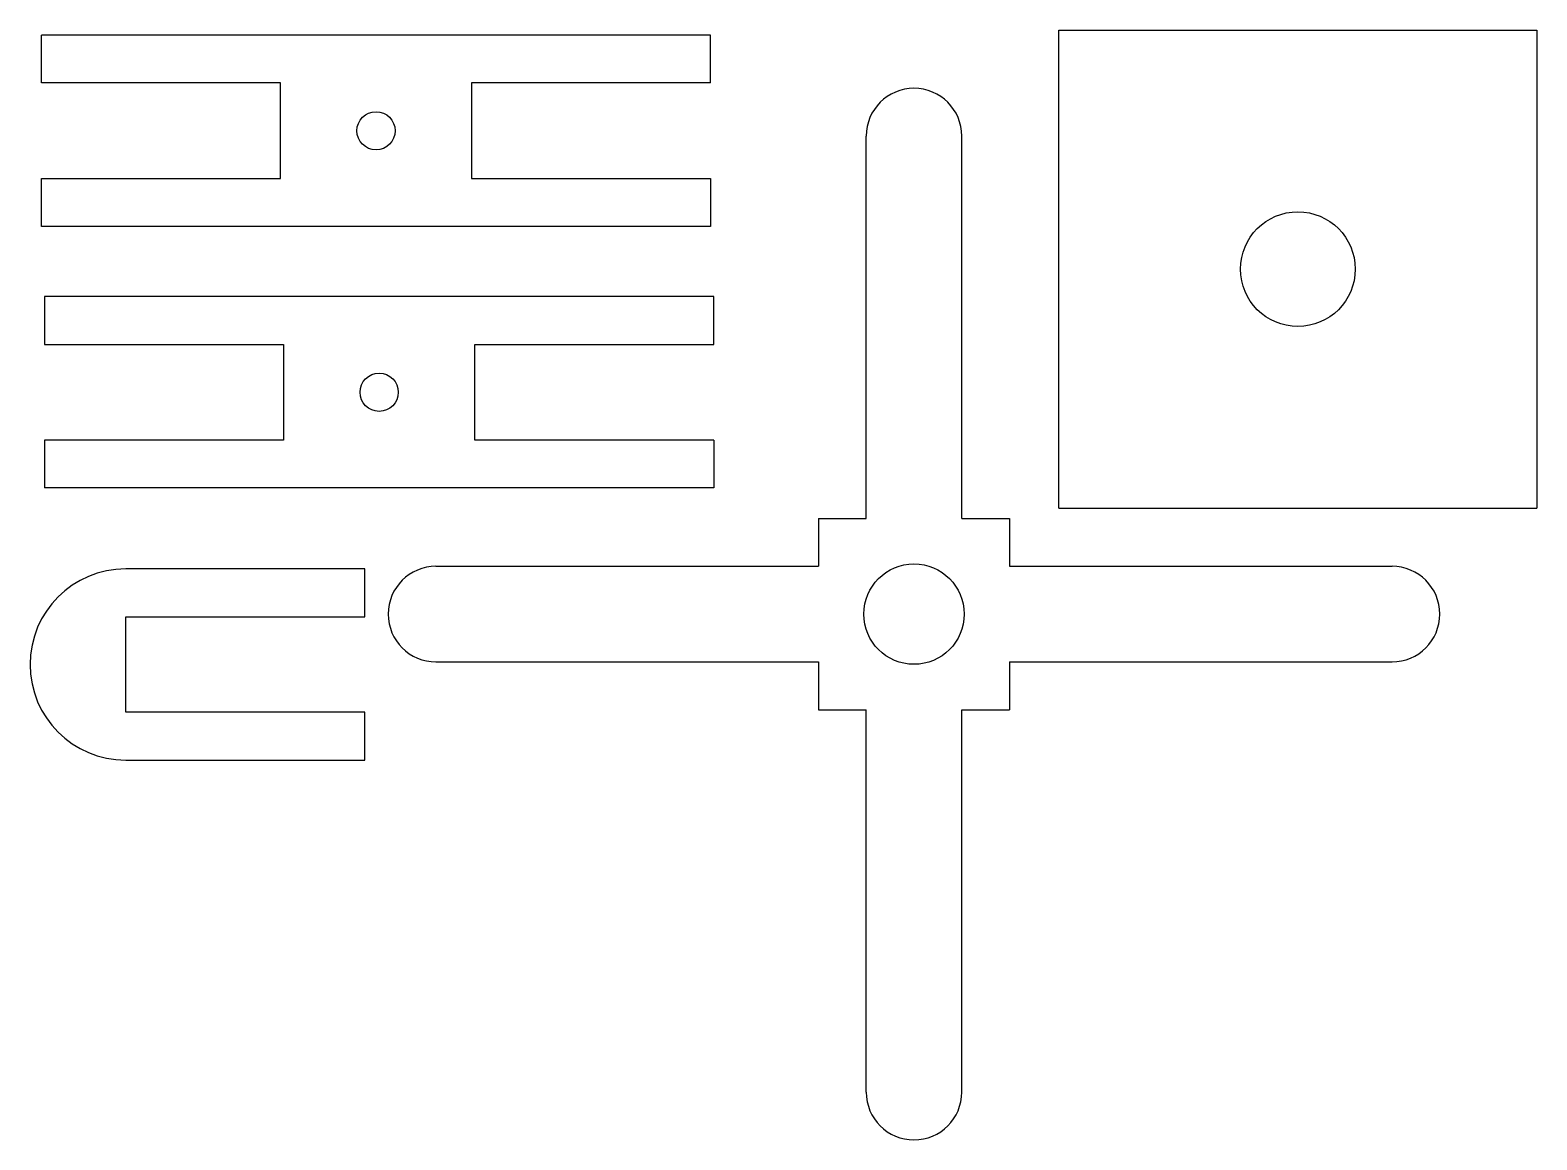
# Model space of a CAD drawing. Header units: millimetres. Extents: x 1.3 to 32.8, y 191.4 to 214.6.
import ezdxf

# ---------------------------------------------------------------- set-up
doc = ezdxf.new("R2010")
doc.units = ezdxf.units.MM

msp = doc.modelspace()

# ---------------------------------------------------------------- linework, layer by layer
at = {"color": 7, "linetype": 'Continuous', "lineweight": 25}
for p, q in [((1.554, 213.494), (1.554, 214.494)), ((15.554, 214.494), (1.554, 214.494)), ((15.554, 213.494), (15.554, 214.494)), ((22.839, 214.6), (32.839, 214.6)), ((22.839, 204.6), (22.839, 214.6)), ((32.839, 214.6), (32.839, 204.6)), ((6.554, 213.494), (1.554, 213.494)), ((6.554, 211.494), (6.554, 213.494)), ((15.554, 213.494), (10.554, 213.494)), ((10.554, 213.494), (10.554, 211.494)), ((18.808, 204.383), (18.808, 212.383)), ((20.808, 204.383), (20.808, 212.383)), ((1.554, 211.494), (6.554, 211.494)), ((1.554, 210.494), (1.554, 211.494)), ((10.554, 211.494), (15.554, 211.494)), ((15.554, 211.494), (15.554, 210.494)), ((15.554, 210.494), (1.554, 210.494)), ((15.619, 209.024), (1.619, 209.024)), ((1.619, 209.024), (1.619, 208.024)), ((15.619, 208.024), (15.619, 209.024)), ((1.619, 208.024), (6.619, 208.024)), ((6.619, 208.024), (6.619, 206.024)), ((10.619, 206.024), (10.619, 208.024)), ((10.619, 208.024), (15.619, 208.024)), ((6.619, 206.024), (1.619, 206.024)), ((1.619, 206.024), (1.619, 205.024)), ((15.619, 206.024), (10.619, 206.024)), ((15.619, 206.024), (15.619, 205.024)), ((15.619, 205.024), (1.619, 205.024)), ((22.839, 204.6), (32.839, 204.6)), ((17.808, 204.383), (18.808, 204.383)), ((17.808, 204.383), (17.808, 203.383)), ((20.808, 204.383), (21.808, 204.383)), ((21.808, 204.383), (21.808, 203.383)), ((8.317, 203.328), (3.317, 203.328)), ((8.317, 202.328), (8.317, 203.328)), ((9.808, 203.383), (17.808, 203.383)), ((21.808, 203.383), (29.808, 203.383)), ((3.317, 202.328), (8.317, 202.328)), ((3.317, 200.328), (3.317, 202.328)), ((9.808, 201.383), (17.808, 201.383)), ((17.808, 201.383), (17.808, 200.383)), ((21.808, 201.383), (21.808, 200.383)), ((21.808, 201.383), (29.808, 201.383)), ((8.317, 200.328), (3.317, 200.328)), ((8.317, 199.328), (8.317, 200.328)), ((17.808, 200.383), (18.808, 200.383)), ((18.808, 192.383), (18.808, 200.383)), ((20.808, 192.383), (20.808, 200.383)), ((20.808, 200.383), (21.808, 200.383)), ((3.317, 199.328), (8.317, 199.328))]:
    msp.add_line(p, q, dxfattribs=at)
for centre, radius in [((8.554, 212.494), 0.4), ((27.839, 209.6), 1.2), ((8.619, 207.024), 0.4), ((19.808, 202.383), 1.05)]:
    msp.add_circle(centre, radius, dxfattribs=at)
for centre, radius, start, end in [((19.808, 212.383), 1, 0, 180), ((3.317, 201.328), 2, 90, 270), ((9.808, 202.383), 1, 90, 270), ((29.808, 202.383), 1, 270, 90), ((19.808, 192.383), 1, 180, 0)]:
    msp.add_arc(centre, radius, start, end, dxfattribs=at)

doc.saveas('drawing.dxf')
